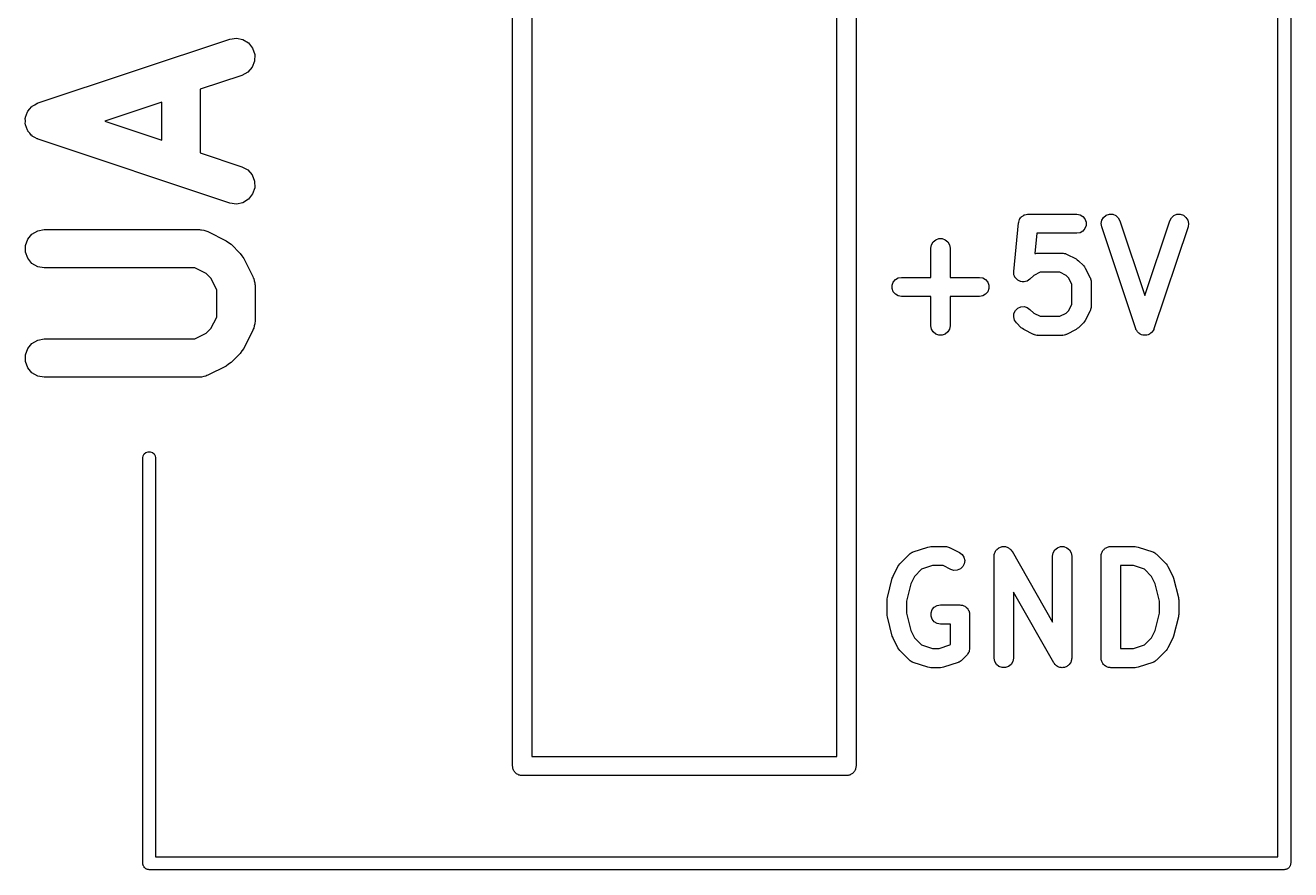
# Model space of a CAD drawing. Extents: x 93.8 to 153.2, y -121.7 to -73.6.
# Drawn here: x 119.68 to 129.59, y -99.87 to -93.26 of the extents above; entities that cross this region are included whole.
import ezdxf

# ---------------------------------------------------------------- set-up
doc = ezdxf.new("R2010")
doc.units = 0
doc.header["$MEASUREMENT"] = 0
doc.layers.add('BLACK', color=7, linetype='CONTINUOUS')

msp = doc.modelspace()

# ---------------------------------------------------------------- linework, layer by layer
at = {"layer": 'Black'}
for p, q in [((129.59, -87.757), (129.59, -99.822)), ((129.49, -99.772), (129.49, -87.807)), ((123.646, -88.975), (123.646, -98.985)), ((126.036, -98.985), (126.036, -88.975)), ((126.186, -88.9), (126.186, -99.06)), ((123.496, -99.06), (123.496, -89.9335)), ((119.781, -93.8654), (121.281, -93.3654)), ((121.281, -93.3654), (121.333, -93.3578)), ((121.333, -93.3578), (121.384, -93.3682)), ((121.384, -93.3682), (121.428, -93.3955)), ((121.428, -93.3955), (121.46, -93.4363)), ((121.46, -93.4363), (121.477, -93.4857)), ((121.476, -93.5378), (121.456, -93.5862)), ((121.477, -93.4857), (121.476, -93.5378)), ((121.422, -93.6252), (121.376, -93.65)), ((121.456, -93.5862), (121.422, -93.6252)), ((121.376, -93.65), (121.05, -93.7587)), ((121.05, -93.7587), (121.05, -94.2567)), ((119.69, -93.9572), (119.697, -93.9363)), ((119.697, -93.9363), (119.699, -93.933)), ((119.699, -93.933), (119.701, -93.9292)), ((119.701, -93.9292), (119.715, -93.9127)), ((119.715, -93.9127), (119.729, -93.8955)), ((119.729, -93.8955), (119.733, -93.8933)), ((119.733, -93.8933), (119.735, -93.8902)), ((119.735, -93.8902), (119.755, -93.8797)), ((119.755, -93.8797), (119.773, -93.8682)), ((119.773, -93.8682), (119.777, -93.8674)), ((119.777, -93.8674), (119.781, -93.8654)), ((120.75, -93.8587), (120.303, -94.0077)), ((120.75, -94.1567), (120.75, -93.8587)), ((119.68, -93.9857), (119.682, -93.9818)), ((119.681, -94.0077), (119.68, -93.9857)), ((119.68, -94.0297), (119.681, -94.0077)), ((119.682, -94.0336), (119.68, -94.0297)), ((119.682, -93.9776), (119.69, -93.9572)), ((119.682, -93.9818), (119.682, -93.9776)), ((119.682, -94.0378), (119.682, -94.0336)), ((119.69, -94.0583), (119.682, -94.0378)), ((120.303, -94.0077), (120.75, -94.1567)), ((119.697, -94.0791), (119.69, -94.0583)), ((119.699, -94.0824), (119.697, -94.0791)), ((119.701, -94.0862), (119.699, -94.0824)), ((119.715, -94.1027), (119.701, -94.0862)), ((119.729, -94.1199), (119.715, -94.1027)), ((119.733, -94.1221), (119.729, -94.1199)), ((119.735, -94.1252), (119.733, -94.1221)), ((119.755, -94.1357), (119.735, -94.1252)), ((119.773, -94.1472), (119.755, -94.1357)), ((119.777, -94.148), (119.773, -94.1472)), ((119.781, -94.15), (119.777, -94.148)), ((121.281, -94.65), (119.781, -94.15)), ((121.05, -94.2567), (121.376, -94.3654)), ((121.376, -94.3654), (121.422, -94.3902)), ((121.422, -94.3902), (121.456, -94.4292)), ((121.456, -94.4292), (121.476, -94.4776)), ((121.477, -94.5297), (121.46, -94.5791)), ((121.476, -94.4776), (121.477, -94.5297)), ((121.428, -94.6199), (121.384, -94.6472)), ((121.46, -94.5791), (121.428, -94.6199)), ((121.333, -94.6577), (121.281, -94.65)), ((121.384, -94.6472), (121.333, -94.6577)), ((127.518, -94.7396), (127.528, -94.7371)), ((127.528, -94.7371), (127.531, -94.7374)), ((127.531, -94.7374), (127.533, -94.7369)), ((127.533, -94.7369), (127.914, -94.7369)), ((127.914, -94.7369), (127.94, -94.7414)), ((128.145, -94.746), (128.17, -94.7377)), ((128.17, -94.7377), (128.196, -94.7384)), ((128.196, -94.7384), (128.22, -94.748)), ((128.675, -94.748), (128.699, -94.7384)), ((128.699, -94.7384), (128.725, -94.7377)), ((128.725, -94.7377), (128.75, -94.746)), ((127.421, -95.1854), (127.459, -94.8044)), ((127.459, -94.8044), (127.46, -94.8017)), ((127.46, -94.7989), (127.463, -94.7892)), ((127.46, -94.8017), (127.46, -94.7989)), ((127.463, -94.7892), (127.466, -94.7794)), ((127.466, -94.7794), (127.467, -94.7771)), ((127.467, -94.7771), (127.468, -94.7744)), ((127.468, -94.7744), (127.475, -94.7665)), ((127.475, -94.7665), (127.481, -94.7582)), ((127.481, -94.7582), (127.483, -94.7566)), ((127.483, -94.7566), (127.485, -94.7545)), ((127.485, -94.7545), (127.494, -94.7493)), ((127.494, -94.7493), (127.503, -94.7435)), ((127.503, -94.7435), (127.505, -94.7428)), ((127.505, -94.7428), (127.508, -94.7414)), ((127.508, -94.7414), (127.518, -94.7396)), ((127.94, -94.7414), (127.963, -94.7545)), ((127.963, -94.7545), (127.979, -94.7744)), ((127.979, -94.7744), (127.988, -94.7989)), ((127.988, -94.8249), (127.979, -94.8494)), ((127.988, -94.7989), (127.988, -94.8249)), ((128.106, -94.8099), (128.111, -94.7843)), ((128.11, -94.8356), (128.106, -94.8099)), ((128.377, -95.6356), (128.11, -94.8356)), ((128.111, -94.7843), (128.125, -94.7621)), ((128.125, -94.7621), (128.145, -94.746)), ((128.22, -94.748), (128.24, -94.7653)), ((128.24, -94.7653), (128.252, -94.7882)), ((128.252, -94.7882), (128.448, -95.3747)), ((128.448, -95.3747), (128.643, -94.7882)), ((128.786, -94.8356), (128.519, -95.6356)), ((128.643, -94.7882), (128.656, -94.7653)), ((128.656, -94.7653), (128.675, -94.748)), ((128.75, -94.746), (128.77, -94.7621)), ((128.77, -94.7621), (128.784, -94.7843)), ((128.784, -94.7843), (128.789, -94.8099)), ((128.789, -94.8099), (128.786, -94.8356)), ((119.681, -94.9817), (119.699, -94.9327)), ((119.699, -94.9327), (119.732, -94.8928)), ((119.732, -94.8928), (119.777, -94.8668)), ((119.777, -94.8668), (119.829, -94.8577)), ((119.829, -94.8577), (121.043, -94.8577)), ((121.043, -94.8577), (121.051, -94.8592)), ((121.051, -94.8592), (121.06, -94.8587)), ((121.06, -94.8587), (121.077, -94.8637)), ((121.077, -94.8637), (121.094, -94.8668)), ((121.094, -94.8668), (121.102, -94.8711)), ((121.102, -94.8711), (121.11, -94.8735)), ((121.11, -94.8735), (121.253, -94.945)), ((126.79, -94.9542), (126.81, -94.9374)), ((126.81, -94.9374), (126.835, -94.9285)), ((126.835, -94.9285), (126.861, -94.9285)), ((126.861, -94.9285), (126.885, -94.9374)), ((126.885, -94.9374), (126.905, -94.9542)), ((127.601, -94.8869), (127.585, -95.0459)), ((127.914, -94.8869), (127.601, -94.8869)), ((127.94, -94.8824), (127.914, -94.8869)), ((127.963, -94.8694), (127.94, -94.8824)), ((127.979, -94.8494), (127.963, -94.8694)), ((119.681, -95.0338), (119.681, -94.9817)), ((119.699, -95.0827), (119.681, -95.0338)), ((121.253, -94.945), (121.272, -94.9593)), ((121.272, -94.9593), (121.292, -94.9731)), ((121.292, -94.9731), (121.363, -95.0445)), ((126.773, -95.0024), (126.777, -94.9767)), ((126.773, -95.2321), (126.773, -95.0024)), ((126.777, -94.9767), (126.79, -94.9542)), ((126.905, -94.9542), (126.918, -94.9767)), ((126.918, -94.9767), (126.923, -95.0024)), ((126.923, -95.0024), (126.923, -95.2321)), ((119.732, -95.1226), (119.699, -95.0827)), ((119.777, -95.1487), (119.732, -95.1226)), ((121.363, -95.0445), (121.377, -95.0642)), ((121.377, -95.0642), (121.391, -95.0835)), ((121.391, -95.0835), (121.463, -95.2263)), ((127.585, -95.0459), (127.593, -95.0447)), ((127.593, -95.0447), (127.601, -95.0422)), ((127.601, -95.0422), (127.605, -95.0424)), ((127.605, -95.0424), (127.61, -95.0417)), ((127.61, -95.0417), (127.8, -95.0417)), ((127.8, -95.0417), (127.804, -95.0424)), ((127.804, -95.0424), (127.809, -95.0422)), ((127.809, -95.0422), (127.817, -95.0447)), ((127.817, -95.0447), (127.826, -95.0462)), ((127.826, -95.0462), (127.829, -95.0484)), ((127.829, -95.0484), (127.834, -95.0496)), ((127.834, -95.0496), (127.91, -95.0877)), ((127.91, -95.0877), (127.919, -95.0948)), ((127.919, -95.0948), (127.929, -95.1017)), ((127.929, -95.1017), (127.967, -95.1398)), ((119.829, -95.1577), (119.777, -95.1487)), ((121.007, -95.1577), (119.829, -95.1577)), ((121.097, -95.2024), (121.007, -95.1577)), ((121.134, -95.2394), (121.097, -95.2024)), ((121.463, -95.2263), (121.465, -95.2346)), ((121.465, -95.2346), (121.47, -95.2421)), ((126.517, -95.2367), (126.543, -95.2321)), ((126.543, -95.2321), (126.773, -95.2321)), ((126.923, -95.2321), (127.152, -95.2321)), ((127.152, -95.2321), (127.178, -95.2367)), ((127.421, -95.1859), (127.421, -95.1854)), ((127.421, -95.1863), (127.421, -95.1859)), ((127.422, -95.1988), (127.421, -95.1863)), ((127.423, -95.2114), (127.422, -95.1988)), ((127.423, -95.2118), (127.423, -95.2114)), ((127.423, -95.2123), (127.423, -95.2118)), ((127.428, -95.2237), (127.423, -95.2123)), ((127.433, -95.2351), (127.428, -95.2237)), ((127.578, -95.2164), (127.548, -95.2459)), ((127.627, -95.1917), (127.578, -95.2164)), ((127.782, -95.1917), (127.627, -95.1917)), ((127.832, -95.2164), (127.782, -95.1917)), ((127.853, -95.2373), (127.832, -95.2164)), ((127.967, -95.1398), (127.974, -95.1497)), ((127.974, -95.1497), (127.981, -95.1593)), ((127.981, -95.1593), (128.02, -95.2355)), ((121.179, -95.3288), (121.134, -95.2394)), ((121.179, -95.5437), (121.179, -95.3288)), ((121.47, -95.2421), (121.473, -95.2594)), ((121.473, -95.2594), (121.478, -95.2763)), ((121.478, -95.2763), (121.477, -95.2849)), ((121.477, -95.2849), (121.479, -95.2934)), ((121.479, -95.2934), (121.479, -95.5791)), ((126.469, -95.2941), (126.478, -95.2696)), ((126.469, -95.3202), (126.469, -95.2941)), ((126.478, -95.3446), (126.469, -95.3202)), ((126.478, -95.2696), (126.495, -95.2497)), ((126.495, -95.2497), (126.517, -95.2367)), ((127.178, -95.2367), (127.201, -95.2497)), ((127.201, -95.2497), (127.217, -95.2696)), ((127.217, -95.2696), (127.226, -95.2941)), ((127.226, -95.3202), (127.217, -95.3446)), ((127.226, -95.2941), (127.226, -95.3202)), ((127.434, -95.2354), (127.433, -95.2351)), ((127.434, -95.2359), (127.434, -95.2354)), ((127.443, -95.2448), (127.434, -95.2359)), ((127.452, -95.2538), (127.443, -95.2448)), ((127.452, -95.254), (127.452, -95.2538)), ((127.452, -95.2543), (127.452, -95.254)), ((127.464, -95.2596), (127.452, -95.2543)), ((127.475, -95.2651), (127.464, -95.2596)), ((127.476, -95.2653), (127.475, -95.2651)), ((127.475, -95.2651), (127.475, -95.2651)), ((127.488, -95.2664), (127.476, -95.2653)), ((127.501, -95.2676), (127.488, -95.2664)), ((127.502, -95.2676), (127.501, -95.2675)), ((127.501, -95.2675), (127.501, -95.2676)), ((127.514, -95.2643), (127.502, -95.2676)), ((127.526, -95.2612), (127.514, -95.2643)), ((127.527, -95.261), (127.526, -95.2612)), ((127.537, -95.2536), (127.527, -95.2608)), ((127.527, -95.2608), (127.527, -95.261)), ((127.548, -95.2465), (127.537, -95.2536)), ((127.548, -95.2459), (127.548, -95.2462)), ((127.548, -95.2462), (127.548, -95.2465)), ((127.877, -95.2868), (127.853, -95.2373)), ((127.877, -95.4418), (127.877, -95.2868)), ((128.02, -95.2355), (128.021, -95.2397)), ((128.021, -95.2397), (128.023, -95.2434)), ((128.023, -95.2434), (128.024, -95.252)), ((128.024, -95.252), (128.027, -95.2605)), ((128.027, -95.2605), (128.027, -95.2648)), ((128.027, -95.2648), (128.027, -95.269)), ((128.027, -95.269), (128.027, -95.4595)), ((126.495, -95.3646), (126.478, -95.3446)), ((126.517, -95.3776), (126.495, -95.3646)), ((126.543, -95.3821), (126.517, -95.3776)), ((126.773, -95.3821), (126.543, -95.3821)), ((126.773, -95.6119), (126.773, -95.3821)), ((127.152, -95.3821), (126.923, -95.3821)), ((126.923, -95.3821), (126.923, -95.6119)), ((127.178, -95.3776), (127.152, -95.3821)), ((127.201, -95.3646), (127.178, -95.3776)), ((127.217, -95.3446), (127.201, -95.3646)), ((127.421, -95.5422), (127.423, -95.5163)), ((127.423, -95.5163), (127.434, -95.4927)), ((127.434, -95.4927), (127.452, -95.4743)), ((127.452, -95.4743), (127.476, -95.4633)), ((127.476, -95.4633), (127.502, -95.461)), ((127.502, -95.461), (127.527, -95.4677)), ((127.527, -95.4677), (127.548, -95.4827)), ((127.548, -95.4827), (127.578, -95.5122)), ((127.578, -95.5122), (127.627, -95.5369)), ((127.782, -95.5369), (127.832, -95.5122)), ((127.832, -95.5122), (127.853, -95.4913)), ((127.853, -95.4913), (127.877, -95.4418)), ((128.02, -95.4931), (127.981, -95.5693)), ((128.021, -95.4889), (128.02, -95.4931)), ((128.023, -95.4852), (128.021, -95.4889)), ((128.024, -95.4765), (128.023, -95.4852)), ((128.027, -95.4681), (128.024, -95.4765)), ((128.027, -95.4595), (128.027, -95.4638)), ((128.027, -95.4638), (128.027, -95.4681)), ((121.134, -95.6331), (121.179, -95.5437)), ((121.47, -95.6304), (121.465, -95.6379)), ((121.473, -95.6131), (121.47, -95.6304)), ((121.478, -95.5963), (121.473, -95.6131)), ((121.479, -95.5791), (121.477, -95.5877)), ((121.477, -95.5877), (121.478, -95.5963)), ((126.777, -95.6376), (126.773, -95.6119)), ((126.923, -95.6119), (126.918, -95.6376)), ((127.427, -95.5674), (127.421, -95.5422)), ((127.442, -95.5887), (127.427, -95.5674)), ((127.48, -95.6268), (127.442, -95.5887)), ((127.49, -95.6337), (127.48, -95.6268)), ((127.627, -95.5369), (127.782, -95.5369)), ((127.929, -95.6268), (127.919, -95.6337)), ((127.967, -95.5887), (127.929, -95.6268)), ((127.974, -95.5789), (127.967, -95.5887)), ((127.981, -95.5693), (127.974, -95.5789)), ((119.732, -95.7499), (119.777, -95.7239)), ((119.777, -95.7239), (119.829, -95.7149)), ((119.829, -95.7149), (121.007, -95.7149)), ((121.007, -95.7149), (121.097, -95.6702)), ((121.097, -95.6702), (121.134, -95.6331)), ((121.463, -95.6462), (121.391, -95.7891)), ((121.465, -95.6379), (121.463, -95.6462)), ((126.79, -95.6601), (126.777, -95.6376)), ((126.81, -95.6769), (126.79, -95.6601)), ((126.835, -95.6858), (126.81, -95.6769)), ((126.861, -95.6858), (126.835, -95.6858)), ((126.885, -95.6769), (126.861, -95.6858)), ((126.905, -95.6601), (126.885, -95.6769)), ((126.918, -95.6376), (126.905, -95.6601)), ((127.5, -95.6409), (127.49, -95.6337)), ((127.576, -95.679), (127.5, -95.6409)), ((127.58, -95.6802), (127.576, -95.679)), ((127.584, -95.6824), (127.58, -95.6802)), ((127.593, -95.6839), (127.584, -95.6824)), ((127.601, -95.6864), (127.593, -95.6839)), ((127.605, -95.6862), (127.601, -95.6864)), ((127.61, -95.6869), (127.605, -95.6862)), ((127.8, -95.6869), (127.61, -95.6869)), ((127.804, -95.6862), (127.8, -95.6869)), ((127.809, -95.6864), (127.804, -95.6862)), ((127.817, -95.6839), (127.809, -95.6864)), ((127.826, -95.6824), (127.817, -95.6839)), ((127.829, -95.6802), (127.826, -95.6824)), ((127.834, -95.679), (127.829, -95.6802)), ((127.91, -95.6409), (127.834, -95.679)), ((127.919, -95.6337), (127.91, -95.6409)), ((128.378, -95.6374), (128.377, -95.6356)), ((128.378, -95.6395), (128.378, -95.6374)), ((128.384, -95.6488), (128.378, -95.6395)), ((128.389, -95.6585), (128.384, -95.6488)), ((128.39, -95.6599), (128.389, -95.6585)), ((128.392, -95.6617), (128.39, -95.6599)), ((128.4, -95.6685), (128.392, -95.6617)), ((128.408, -95.6758), (128.4, -95.6685)), ((128.41, -95.6766), (128.408, -95.6758)), ((128.412, -95.6779), (128.41, -95.6766)), ((128.422, -95.6813), (128.412, -95.6779)), ((128.433, -95.6854), (128.422, -95.6813)), ((128.435, -95.6854), (128.433, -95.6854)), ((128.437, -95.6861), (128.435, -95.6854)), ((128.448, -95.6858), (128.437, -95.6861)), ((128.459, -95.6861), (128.448, -95.6858)), ((128.461, -95.6854), (128.459, -95.6861)), ((128.463, -95.6854), (128.461, -95.6854)), ((128.473, -95.6813), (128.463, -95.6854)), ((128.483, -95.6779), (128.473, -95.6813)), ((128.485, -95.6766), (128.483, -95.6779)), ((128.487, -95.6758), (128.485, -95.6766)), ((128.495, -95.6685), (128.487, -95.6758)), ((128.504, -95.6617), (128.495, -95.6685)), ((128.505, -95.6599), (128.504, -95.6617)), ((128.506, -95.6585), (128.505, -95.6599)), ((128.512, -95.6489), (128.506, -95.6585)), ((128.517, -95.6395), (128.512, -95.6489)), ((128.518, -95.6374), (128.517, -95.6395)), ((128.519, -95.6356), (128.518, -95.6374)), ((119.681, -95.8388), (119.699, -95.7899)), ((119.699, -95.7899), (119.732, -95.7499)), ((121.363, -95.8281), (121.292, -95.8995)), ((121.377, -95.8084), (121.363, -95.8281)), ((121.391, -95.7891), (121.377, -95.8084)), ((119.681, -95.8909), (119.681, -95.8388)), ((119.699, -95.9399), (119.681, -95.8909)), ((121.253, -95.9276), (121.11, -95.999)), ((121.272, -95.9133), (121.253, -95.9276)), ((121.292, -95.8995), (121.272, -95.9133)), ((119.732, -95.9798), (119.699, -95.9399)), ((119.777, -96.0058), (119.732, -95.9798)), ((119.829, -96.0149), (119.777, -96.0058)), ((121.043, -96.0149), (119.829, -96.0149)), ((121.051, -96.0134), (121.043, -96.0149)), ((121.06, -96.0139), (121.051, -96.0134)), ((121.077, -96.0089), (121.06, -96.0139)), ((121.094, -96.0058), (121.077, -96.0089)), ((121.102, -96.0015), (121.094, -96.0058)), ((121.11, -95.999), (121.102, -96.0015)), ((120.603, -96.6299), (120.612, -96.6149)), ((120.612, -96.6149), (120.625, -96.6037)), ((120.625, -96.6037), (120.641, -96.5978)), ((120.641, -96.5978), (120.659, -96.5978)), ((120.659, -96.5978), (120.675, -96.6037)), ((120.675, -96.6037), (120.688, -96.6149)), ((120.688, -96.6149), (120.697, -96.6299)), ((120.6, -96.647), (120.603, -96.6299)), ((120.6, -99.822), (120.6, -96.647)), ((120.697, -96.6299), (120.7, -96.647)), ((120.7, -96.647), (120.7, -99.772)), ((126.528, -97.4767), (126.604, -97.4005)), ((126.604, -97.4005), (126.608, -97.398)), ((126.608, -97.398), (126.611, -97.3948)), ((126.611, -97.3948), (126.618, -97.3906)), ((126.618, -97.3906), (126.626, -97.3855)), ((126.626, -97.3855), (126.63, -97.3844)), ((126.63, -97.3844), (126.633, -97.3823)), ((126.633, -97.3823), (126.748, -97.3443)), ((126.748, -97.3443), (126.76, -97.3425)), ((126.76, -97.3425), (126.772, -97.3404)), ((126.772, -97.3404), (126.886, -97.3404)), ((126.886, -97.3404), (126.89, -97.3412)), ((126.89, -97.3412), (126.894, -97.3409)), ((126.894, -97.3409), (126.903, -97.3434)), ((126.903, -97.3434), (126.911, -97.3449)), ((126.911, -97.3449), (126.915, -97.3471)), ((126.915, -97.3471), (126.919, -97.3483)), ((126.919, -97.3483), (126.996, -97.3864)), ((126.996, -97.3864), (127.016, -97.4019)), ((127.016, -97.4019), (127.031, -97.4237)), ((127.268, -97.4154), (127.269, -97.4088)), ((127.269, -97.4021), (127.271, -97.3961)), ((127.269, -97.4088), (127.269, -97.4021)), ((127.271, -97.3961), (127.272, -97.3898)), ((127.272, -97.3898), (127.276, -97.3839)), ((127.276, -97.3839), (127.278, -97.3776)), ((127.278, -97.3776), (127.282, -97.3727)), ((127.282, -97.3727), (127.285, -97.3672)), ((127.285, -97.3672), (127.291, -97.3629)), ((127.291, -97.3629), (127.295, -97.3577)), ((127.295, -97.3577), (127.301, -97.3546)), ((127.301, -97.3546), (127.305, -97.3505)), ((127.305, -97.3505), (127.312, -97.3482)), ((127.312, -97.3482), (127.318, -97.3448)), ((127.318, -97.3448), (127.324, -97.3437)), ((127.324, -97.3437), (127.33, -97.3415)), ((127.33, -97.3415), (127.337, -97.3415)), ((127.337, -97.3415), (127.343, -97.3404)), ((127.343, -97.3404), (127.35, -97.3415)), ((127.35, -97.3415), (127.356, -97.3415)), ((127.356, -97.3415), (127.362, -97.3438)), ((127.362, -97.3438), (127.369, -97.345)), ((127.369, -97.345), (127.374, -97.3483)), ((127.374, -97.3483), (127.38, -97.3505)), ((127.38, -97.3505), (127.386, -97.3548)), ((127.386, -97.3548), (127.391, -97.3582)), ((127.391, -97.3582), (127.395, -97.3631)), ((127.395, -97.3631), (127.4, -97.3672)), ((127.4, -97.3672), (127.404, -97.373)), ((127.404, -97.373), (127.408, -97.3782)), ((127.408, -97.3782), (127.725, -97.933)), ((127.725, -97.4154), (127.73, -97.3898)), ((127.73, -97.3898), (127.743, -97.3672)), ((127.743, -97.3672), (127.763, -97.3505)), ((127.763, -97.3505), (127.787, -97.3415)), ((127.787, -97.3415), (127.813, -97.3415)), ((127.813, -97.3415), (127.838, -97.3505)), ((127.838, -97.3505), (127.858, -97.3672)), ((127.858, -97.3672), (127.871, -97.3898)), ((127.871, -97.3898), (127.875, -97.4154)), ((128.106, -97.4154), (128.107, -97.4089)), ((128.107, -97.4024), (128.109, -97.3962)), ((128.107, -97.4089), (128.107, -97.4024)), ((128.109, -97.3962), (128.111, -97.3898)), ((128.111, -97.3898), (128.114, -97.3841)), ((128.114, -97.3841), (128.116, -97.3779)), ((128.116, -97.3779), (128.12, -97.3729)), ((128.12, -97.3729), (128.124, -97.3672)), ((128.124, -97.3672), (128.129, -97.363)), ((128.129, -97.363), (128.133, -97.358)), ((128.133, -97.358), (128.138, -97.3547)), ((128.138, -97.3547), (128.144, -97.3505)), ((128.144, -97.3505), (128.15, -97.3482)), ((128.15, -97.3482), (128.155, -97.3449)), ((128.155, -97.3449), (128.162, -97.3438)), ((128.162, -97.3438), (128.168, -97.3415)), ((128.168, -97.3415), (128.175, -97.3415)), ((128.175, -97.3415), (128.181, -97.3404)), ((128.181, -97.3404), (128.371, -97.3404)), ((128.371, -97.3404), (128.383, -97.3425)), ((128.383, -97.3425), (128.395, -97.3443)), ((128.395, -97.3443), (128.51, -97.3823)), ((128.51, -97.3823), (128.513, -97.3844)), ((128.513, -97.3844), (128.517, -97.3855)), ((128.517, -97.3855), (128.525, -97.3906)), ((128.525, -97.3906), (128.532, -97.3948)), ((128.532, -97.3948), (128.535, -97.398)), ((128.535, -97.398), (128.539, -97.4005)), ((128.539, -97.4005), (128.615, -97.4767)), ((126.476, -97.5723), (126.514, -97.4961)), ((126.514, -97.4961), (126.521, -97.4865)), ((126.521, -97.4865), (126.528, -97.4767)), ((126.784, -97.4904), (126.698, -97.5191)), ((126.868, -97.4904), (126.784, -97.4904)), ((126.928, -97.5206), (126.868, -97.4904)), ((127.022, -97.4982), (127.003, -97.5161)), ((127.034, -97.4749), (127.022, -97.4982)), ((127.031, -97.4237), (127.037, -97.449)), ((127.037, -97.449), (127.034, -97.4749)), ((127.268, -98.2154), (127.268, -97.4154)), ((127.725, -97.933), (127.725, -97.4154)), ((127.875, -97.4154), (127.875, -98.2154)), ((128.106, -98.2154), (128.106, -97.4154)), ((128.256, -97.4904), (128.256, -98.1404)), ((128.359, -97.4904), (128.256, -97.4904)), ((128.445, -97.5191), (128.359, -97.4904)), ((128.615, -97.4767), (128.622, -97.4865)), ((128.622, -97.4865), (128.629, -97.4961)), ((128.629, -97.4961), (128.667, -97.5723)), ((126.432, -97.7401), (126.47, -97.5877)), ((126.47, -97.5877), (126.474, -97.5802)), ((126.474, -97.5802), (126.476, -97.5723)), ((126.643, -97.5741), (126.614, -97.6321)), ((126.698, -97.5191), (126.643, -97.5741)), ((126.953, -97.528), (126.928, -97.5206)), ((126.979, -97.5264), (126.953, -97.528)), ((127.003, -97.5161), (126.979, -97.5264)), ((128.5, -97.5741), (128.445, -97.5191)), ((128.529, -97.6321), (128.5, -97.5741)), ((128.667, -97.5723), (128.669, -97.5802)), ((128.669, -97.5802), (128.673, -97.5877)), ((128.673, -97.5877), (128.711, -97.7401)), ((126.614, -97.6321), (126.58, -97.7675)), ((127.735, -98.2526), (127.418, -97.6978)), ((127.418, -97.6978), (127.418, -98.2154)), ((128.563, -97.7675), (128.529, -97.6321)), ((126.43, -97.7583), (126.431, -97.7492)), ((126.43, -97.8725), (126.43, -97.7583)), ((126.431, -97.7492), (126.432, -97.7401)), ((126.58, -97.7675), (126.58, -97.8633)), ((126.799, -97.8151), (126.822, -97.8021)), ((126.822, -97.8021), (126.848, -97.7975)), ((126.848, -97.7975), (127, -97.7975)), ((127, -97.7975), (127.007, -97.7987)), ((127.007, -97.7987), (127.013, -97.7987)), ((127.013, -97.7987), (127.019, -97.8009)), ((127.019, -97.8009), (127.026, -97.8021)), ((127.026, -97.8021), (127.031, -97.8054)), ((127.031, -97.8054), (127.038, -97.8076)), ((127.038, -97.8076), (127.043, -97.8118)), ((128.563, -97.8633), (128.563, -97.7675)), ((128.711, -97.7401), (128.712, -97.7492)), ((128.712, -97.7492), (128.713, -97.7583)), ((128.713, -97.7583), (128.713, -97.8725)), ((126.431, -97.8816), (126.43, -97.8725)), ((126.432, -97.8907), (126.431, -97.8816)), ((126.47, -98.0431), (126.432, -97.8907)), ((126.58, -97.8633), (126.614, -97.9988)), ((126.774, -97.8595), (126.783, -97.835)), ((126.774, -97.8856), (126.774, -97.8595)), ((126.783, -97.91), (126.774, -97.8856)), ((126.783, -97.835), (126.799, -97.8151)), ((126.799, -97.93), (126.783, -97.91)), ((127.043, -97.8118), (127.048, -97.8151)), ((127.048, -97.8151), (127.052, -97.8201)), ((127.052, -97.8201), (127.058, -97.8243)), ((127.058, -97.8243), (127.061, -97.83)), ((127.061, -97.83), (127.065, -97.835)), ((127.065, -97.835), (127.067, -97.8412)), ((127.067, -97.8412), (127.071, -97.8469)), ((127.071, -97.8469), (127.072, -97.8534)), ((127.072, -97.8534), (127.074, -97.8595)), ((127.074, -97.8595), (127.074, -97.8661)), ((127.074, -97.8661), (127.075, -97.8725)), ((127.075, -97.8725), (127.075, -98.1392)), ((128.529, -97.9988), (128.563, -97.8633)), ((128.711, -97.8907), (128.673, -98.0431)), ((128.712, -97.8816), (128.711, -97.8907)), ((128.713, -97.8725), (128.712, -97.8816)), ((126.614, -97.9988), (126.643, -98.0567)), ((126.822, -97.943), (126.799, -97.93)), ((126.848, -97.9475), (126.822, -97.943)), ((126.925, -97.9475), (126.848, -97.9475)), ((126.925, -98.1081), (126.925, -97.9475)), ((128.5, -98.0567), (128.529, -97.9988)), ((126.474, -98.0506), (126.47, -98.0431)), ((126.476, -98.0585), (126.474, -98.0506)), ((126.514, -98.1347), (126.476, -98.0585)), ((126.643, -98.0567), (126.698, -98.1118)), ((126.921, -98.1118), (126.925, -98.1081)), ((128.445, -98.1118), (128.5, -98.0567)), ((128.667, -98.0585), (128.629, -98.1347)), ((128.669, -98.0506), (128.667, -98.0585)), ((128.673, -98.0431), (128.669, -98.0506)), ((126.521, -98.1443), (126.514, -98.1347)), ((126.528, -98.1542), (126.521, -98.1443)), ((126.604, -98.2303), (126.528, -98.1542)), ((126.698, -98.1118), (126.784, -98.1404)), ((126.784, -98.1404), (126.836, -98.1404)), ((126.836, -98.1404), (126.921, -98.1118)), ((127.053, -98.1922), (127.015, -98.2303)), ((127.055, -98.1895), (127.053, -98.1922)), ((127.058, -98.1874), (127.055, -98.1895)), ((127.062, -98.1789), (127.058, -98.1874)), ((127.068, -98.1709), (127.062, -98.1789)), ((127.069, -98.1677), (127.068, -98.1709)), ((127.071, -98.1649), (127.069, -98.1677)), ((127.072, -98.1552), (127.071, -98.1649)), ((127.075, -98.1457), (127.072, -98.1552)), ((127.075, -98.1392), (127.074, -98.1425)), ((127.074, -98.1425), (127.075, -98.1457)), ((128.256, -98.1404), (128.359, -98.1404)), ((128.359, -98.1404), (128.445, -98.1118)), ((128.615, -98.1542), (128.539, -98.2303)), ((128.622, -98.1443), (128.615, -98.1542)), ((128.629, -98.1347), (128.622, -98.1443)), ((126.608, -98.2328), (126.604, -98.2303)), ((126.611, -98.2361), (126.608, -98.2328)), ((126.618, -98.2402), (126.611, -98.2361)), ((126.626, -98.2453), (126.618, -98.2402)), ((126.63, -98.2464), (126.626, -98.2453)), ((126.633, -98.2485), (126.63, -98.2464)), ((126.748, -98.2866), (126.633, -98.2485)), ((126.76, -98.2883), (126.748, -98.2866)), ((126.772, -98.2904), (126.76, -98.2883)), ((126.848, -98.2904), (126.772, -98.2904)), ((126.86, -98.2883), (126.848, -98.2904)), ((126.871, -98.2866), (126.86, -98.2883)), ((126.986, -98.2485), (126.871, -98.2866)), ((126.989, -98.2464), (126.986, -98.2485)), ((126.994, -98.2453), (126.989, -98.2464)), ((127.001, -98.2402), (126.994, -98.2453)), ((127.009, -98.2361), (127.001, -98.2402)), ((127.011, -98.2328), (127.009, -98.2361)), ((127.015, -98.2303), (127.011, -98.2328)), ((127.272, -98.2411), (127.268, -98.2154)), ((127.285, -98.2636), (127.272, -98.2411)), ((127.305, -98.2804), (127.285, -98.2636)), ((127.33, -98.2893), (127.305, -98.2804)), ((127.356, -98.2893), (127.33, -98.2893)), ((127.38, -98.2804), (127.356, -98.2893)), ((127.4, -98.2636), (127.38, -98.2804)), ((127.413, -98.2411), (127.4, -98.2636)), ((127.418, -98.2154), (127.413, -98.2411)), ((127.739, -98.2578), (127.735, -98.2526)), ((127.743, -98.2636), (127.739, -98.2578)), ((127.748, -98.2677), (127.743, -98.2636)), ((127.752, -98.2726), (127.748, -98.2677)), ((127.757, -98.276), (127.752, -98.2726)), ((127.763, -98.2804), (127.757, -98.276)), ((127.769, -98.2825), (127.763, -98.2804)), ((127.774, -98.2858), (127.769, -98.2825)), ((127.781, -98.287), (127.774, -98.2858)), ((127.787, -98.2893), (127.781, -98.287)), ((127.793, -98.2893), (127.787, -98.2893)), ((127.8, -98.2904), (127.793, -98.2893)), ((127.806, -98.2893), (127.8, -98.2904)), ((127.813, -98.2893), (127.806, -98.2893)), ((127.819, -98.2871), (127.813, -98.2893)), ((127.825, -98.286), (127.819, -98.2871)), ((127.831, -98.2827), (127.825, -98.286)), ((127.838, -98.2804), (127.831, -98.2827)), ((127.842, -98.2762), (127.838, -98.2804)), ((127.848, -98.2731), (127.842, -98.2762)), ((127.852, -98.2679), (127.848, -98.2731)), ((127.858, -98.2636), (127.852, -98.2679)), ((127.861, -98.2581), (127.858, -98.2636)), ((127.865, -98.2532), (127.861, -98.2581)), ((127.867, -98.2469), (127.865, -98.2532)), ((127.871, -98.2411), (127.867, -98.2469)), ((127.872, -98.2348), (127.871, -98.2411)), ((127.874, -98.2288), (127.872, -98.2348)), ((127.875, -98.2154), (127.874, -98.222)), ((127.874, -98.222), (127.874, -98.2288)), ((128.107, -98.2219), (128.106, -98.2154)), ((128.107, -98.2284), (128.107, -98.2219)), ((128.109, -98.2346), (128.107, -98.2284)), ((128.111, -98.2411), (128.109, -98.2346)), ((128.114, -98.2467), (128.111, -98.2411)), ((128.116, -98.2529), (128.114, -98.2467)), ((128.12, -98.2579), (128.116, -98.2529)), ((128.124, -98.2636), (128.12, -98.2579)), ((128.129, -98.2678), (128.124, -98.2636)), ((128.133, -98.2729), (128.129, -98.2678)), ((128.138, -98.2761), (128.133, -98.2729)), ((128.144, -98.2804), (128.138, -98.2761)), ((128.15, -98.2826), (128.144, -98.2804)), ((128.155, -98.2859), (128.15, -98.2826)), ((128.162, -98.287), (128.155, -98.2859)), ((128.168, -98.2893), (128.162, -98.287)), ((128.175, -98.2893), (128.168, -98.2893)), ((128.181, -98.2904), (128.175, -98.2893)), ((128.371, -98.2904), (128.181, -98.2904)), ((128.383, -98.2883), (128.371, -98.2904)), ((128.395, -98.2866), (128.383, -98.2883)), ((128.51, -98.2485), (128.395, -98.2866)), ((128.513, -98.2464), (128.51, -98.2485)), ((128.517, -98.2453), (128.513, -98.2464)), ((128.525, -98.2402), (128.517, -98.2453)), ((128.532, -98.2361), (128.525, -98.2402)), ((128.535, -98.2328), (128.532, -98.2361)), ((128.539, -98.2303), (128.535, -98.2328)), ((123.646, -98.985), (126.036, -98.985)), ((123.497, -99.0665), (123.496, -99.06)), ((123.497, -99.073), (123.497, -99.0665)), ((123.499, -99.0792), (123.497, -99.073)), ((123.501, -99.0857), (123.499, -99.0792)), ((123.504, -99.0913), (123.501, -99.0857)), ((123.506, -99.0975), (123.504, -99.0913)), ((123.51, -99.1025), (123.506, -99.0975)), ((126.176, -99.0975), (126.172, -99.1025)), ((126.178, -99.0913), (126.176, -99.0975)), ((126.181, -99.0857), (126.178, -99.0913)), ((126.183, -99.0792), (126.181, -99.0857)), ((126.185, -99.073), (126.183, -99.0792)), ((126.186, -99.06), (126.185, -99.0665)), ((126.185, -99.0665), (126.185, -99.073)), ((123.514, -99.1082), (123.51, -99.1025)), ((123.519, -99.1124), (123.514, -99.1082)), ((123.523, -99.1175), (123.519, -99.1124)), ((123.528, -99.1207), (123.523, -99.1175)), ((123.533, -99.125), (123.528, -99.1207)), ((123.54, -99.1272), (123.533, -99.125)), ((123.545, -99.1305), (123.54, -99.1272)), ((123.552, -99.1316), (123.545, -99.1305)), ((123.558, -99.1339), (123.552, -99.1316)), ((123.565, -99.1339), (123.558, -99.1339)), ((123.571, -99.135), (123.565, -99.1339)), ((126.111, -99.135), (123.571, -99.135)), ((126.117, -99.1339), (126.111, -99.135)), ((126.124, -99.1339), (126.117, -99.1339)), ((126.13, -99.1316), (126.124, -99.1339)), ((126.137, -99.1305), (126.13, -99.1316)), ((126.142, -99.1272), (126.137, -99.1305)), ((126.148, -99.125), (126.142, -99.1272)), ((126.154, -99.1207), (126.148, -99.125)), ((126.159, -99.1175), (126.154, -99.1207)), ((126.163, -99.1124), (126.159, -99.1175)), ((126.168, -99.1082), (126.163, -99.1124)), ((126.172, -99.1025), (126.168, -99.1082)), ((120.7, -99.772), (129.49, -99.772)), ((120.601, -99.8263), (120.6, -99.822)), ((120.601, -99.8307), (120.601, -99.8263)), ((120.602, -99.8348), (120.601, -99.8307)), ((120.603, -99.8391), (120.602, -99.8348)), ((120.605, -99.8429), (120.603, -99.8391)), ((120.607, -99.847), (120.605, -99.8429)), ((120.61, -99.8504), (120.607, -99.847)), ((120.612, -99.8541), (120.61, -99.8504)), ((120.615, -99.857), (120.612, -99.8541)), ((120.618, -99.8603), (120.615, -99.857)), ((120.622, -99.8625), (120.618, -99.8603)), ((120.625, -99.8653), (120.622, -99.8625)), ((120.629, -99.8668), (120.625, -99.8653)), ((120.633, -99.869), (120.629, -99.8668)), ((120.637, -99.8697), (120.633, -99.869)), ((120.641, -99.8712), (120.637, -99.8697)), ((120.646, -99.8712), (120.641, -99.8712)), ((120.65, -99.872), (120.646, -99.8712)), ((129.54, -99.872), (120.65, -99.872)), ((129.544, -99.8712), (129.54, -99.872)), ((129.549, -99.8712), (129.544, -99.8712)), ((129.553, -99.8697), (129.549, -99.8712)), ((129.557, -99.869), (129.553, -99.8697)), ((129.561, -99.8668), (129.557, -99.869)), ((129.565, -99.8653), (129.561, -99.8668)), ((129.568, -99.8625), (129.565, -99.8653)), ((129.572, -99.8603), (129.568, -99.8625)), ((129.575, -99.857), (129.572, -99.8603)), ((129.578, -99.8541), (129.575, -99.857)), ((129.58, -99.8504), (129.578, -99.8541)), ((129.583, -99.847), (129.58, -99.8504)), ((129.585, -99.8429), (129.583, -99.847)), ((129.587, -99.8391), (129.585, -99.8429)), ((129.588, -99.8348), (129.587, -99.8391)), ((129.589, -99.8307), (129.588, -99.8348)), ((129.59, -99.822), (129.589, -99.8263)), ((129.589, -99.8263), (129.589, -99.8307))]:
    msp.add_line(p, q, dxfattribs=at)

doc.saveas('drawing.dxf')
